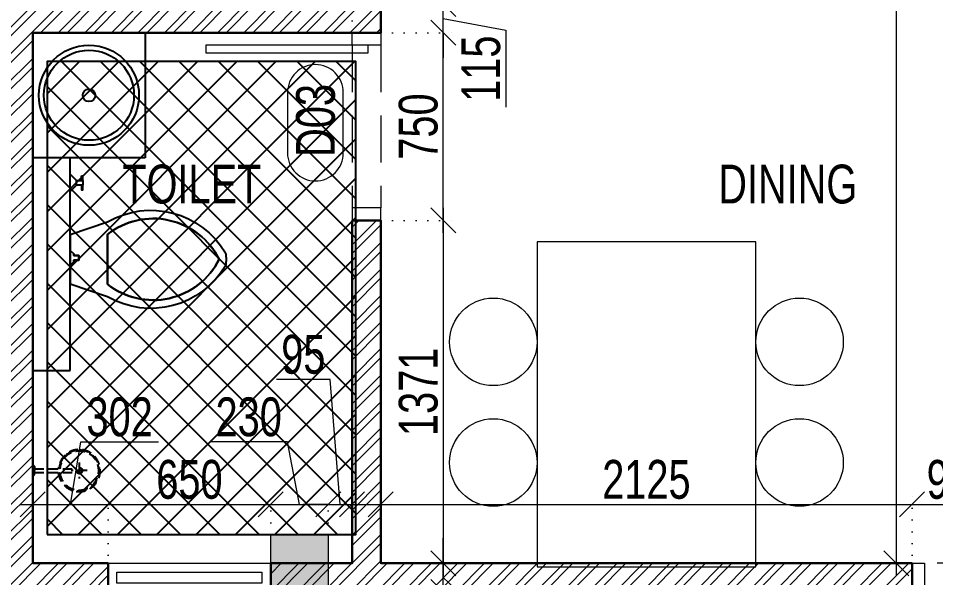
# Model space of a CAD drawing. Header units: inches. Extents: x 785882 to 928568, y 496782 to 576896.
# Drawn here: x 873649 to 877319, y 536934 to 539170 of the extents above; entities that cross this region are included whole.
import ezdxf
from ezdxf.enums import TextEntityAlignment as Align

# ---------------------------------------------------------------- set-up
doc = ezdxf.new("R2010")
doc.units = ezdxf.units.IN
doc.header["$LTSCALE"] = 750
doc.header["$MEASUREMENT"] = 0
doc.linetypes.add('DOT', pattern=[0.25, 0, -0.25])
doc.linetypes.add('HIDDEN', pattern=[0.375, 0.25, -0.125])
for name, color, linetype, lineweight in [('COLUMN', 5, 'Continuous', 13), ('DIMENSION WORKING-MSA', 222, 'Continuous', 13), ('DOOR NO-MSA', 4, 'Continuous', 9), ('DOOR-MSA', 50, 'Continuous', 13), ('FURNITURE-MSA', 251, 'Continuous', 5), ('TEXT ROOM NAME-MSA', 210, 'Continuous', 13), ('WALL HATCH-MSA', 251, 'Continuous', 9), ('WALL-MSA', 32, 'Continuous', 30), ('WINDOW-MSA', 50, 'Continuous', 13)]:
    doc.layers.add(name, color=color, linetype=linetype, lineweight=lineweight)
for name, color, linetype in [('HATCH-SUNK 300MM-MSA', 47, 'Continuous'), ('P.FIXTURE', 7, 'Continuous'), ('R.C.C HATCH-MSA', 250, 'Continuous')]:
    doc.layers.add(name, color=color, linetype=linetype)
doc.styles.add('AR', font='swisscl.ttf')
doc.styles.add('Arial-Reg+0.8Sc', font='swisscl.ttf')
doc.styles.add('MtXpl_Swis721_LtCn_B', font='swisscl.ttf')
doc.dimstyles.new('WORKING DIM', dxfattribs={"dimtxt": 155, "dimasz": 100, "dimexe": 50, "dimexo": 0, "dimgap": 20, "dimtad": 1, "dimdec": 0, "dimzin": 0, "dimdsep": 46, "dimtxsty": 'AR', "dimblk": 'OBLIQUE', "dimcen": 0.09, "dimdle": 50, "dimclrd": 256, "dimclre": 250, "dimclrt": 256, "dimadec": 0, "dimazin": 0, "dimtfac": 1, "dimtdec": 0, "dimtofl": 0, "dimtmove": 1, "dimatfit": 0, "dimfxl": 1, "dimtolj": 1, "dimtzin": 0, "dimlwd": -1, "dimlwe": -1, "dimarcsym": 0})

# ---------------------------------------------------------------- blocks, each defined once
blk = doc.blocks.new('t4tgg34')
for points in [[(375405.3, -62759.1), (375390.8, -62744.6), (375390.8, -62738.4), (375370.8, -62738.4), (375370.8, -62719.7), (375390.8, -62719.7), (375390.8, -62713.4), (375405.3, -62699), (375405.3, -62635.1), (375255.5, -62585.2, 0.412342), (374784.6, -62708.9, 0.132891), (374784.6, -62761, 0.412336), (375255.5, -62884.7), (375405.3, -62834.8)], [(375255.5, -62834.8, -0.475238), (374809.5, -62734.9, -0.475243), (375255.5, -62635.1)]]:
    blk.add_lwpolyline(points, format="xyb", close=True)
blk.add_lwpolyline([(375255.5, -62834.8), (375255.5, -62635.1, 0.475243), (374809.5, -62734.9, 0.475238), (375255.5, -62834.8, 0.489246)], format="xyb")
blk.add_lwpolyline([(375405.3, -62635.1), (375405.3, -62699), (375390.8, -62713.4), (375390.8, -62719.7), (375370.8, -62719.7), (375370.8, -62738.4), (375390.8, -62738.4), (375390.8, -62744.6), (375405.3, -62759.1), (375405.3, -62699), (375405.3, -62834.8)])
blk = doc.blocks.new('9')
at = {"linetype": 'Continuous'}
for p, q in [((709869.5, -390414.7), (709869.5, -390433.8)), ((709875.9, -390414.7), (709875.9, -390433.8)), ((709875.9, -390433.8), (709869.5, -390433.8))]:
    blk.add_line(p, q, dxfattribs=at)
for points in [[(709875.9, -390395.7), (709875.9, -390376.6), (709869.5, -390376.6), (709869.5, -390395.7)], [(709894.9, -390395.7), (709920.3, -390370.3), (709920.3, -390440.1), (709894.9, -390414.7)]]:
    blk.add_lwpolyline(points, dxfattribs=at)
blk.add_lwpolyline([(709894.9, -390414.7), (709869.5, -390414.7), (709869.5, -390395.7), (709894.9, -390395.7)], close=True, dxfattribs=at)
blk = doc.blocks.new('SHOWE')
at = {"linetype": 'HIDDEN', "ltscale": 0.2}
for p, q in [((3964261.3, -1171717.9), (3964261.3, -1171674.7)), ((3964261.3, -1171674.7), (3964263.3, -1171674.7)), ((3964264.2, -1171676.3), (3964264.2, -1171716.3)), ((3964268.7, -1171680.5), (3964268.7, -1171696.3)), ((3964268.7, -1171688.6), (3964437.5, -1171688.6)), ((3964268.7, -1171712), (3964268.7, -1171696.3)), ((3964479.2, -1171696.3), (3964415.6, -1171696.3)), ((3964447.4, -1171664.5), (3964447.4, -1171728.1)), ((3964261.3, -1171717.9), (3964263.3, -1171717.9)), ((3964268.7, -1171704), (3964437.5, -1171704))]:
    blk.add_line(p, q, dxfattribs=at)
for radius in [12.5, 10.6]:
    blk.add_circle((3964447.4, -1171696.3), radius, dxfattribs=at)
for centre, radius, start, end in [((3964447.4, -1171696.3), 84.1, 185.2383, 174.7617), ((3964447.4, -1171696.3), 81.4, 185.4105, 174.5895), ((3964447.4, -1171696.3), 78, 185.6496, 174.3504), ((3964262.4, -1171676.3), 1.76, 358.0282, 62.0821), ((3964259.8, -1171685.3), 10.1, 28.3436, 64.2104), ((3964262.4, -1171716.3), 1.76, 297.9179, 1.9718), ((3964259.8, -1171707.2), 10.1, 295.7896, 331.6564)]:
    blk.add_arc(centre, radius, start, end, dxfattribs=at)
blk = doc.blocks.new('BLOCK-G & H TYPICAL COLOUMN')
at = {"layer": 'R.C.C HATCH-MSA'}
h = blk.add_hatch(color=256, dxfattribs=at)
h.dxf.hatch_style = 1
h.paths.add_polyline_path([(172697.62, -104207.75), (172688.57, -104207.75), (172688.57, -104255), (172697.62, -104255)])
h.paths.add_polyline_path([(172327.12, -104207.75), (172336.18, -104207.75), (172336.18, -104255), (172327.12, -104255)])
h.paths.add_polyline_path([(172819.88, -104207.75), (172819.88, -104216.81), (172867.12, -104216.81), (172867.12, -104207.75)])
h.paths.add_polyline_path([(172204.87, -104207.75), (172204.87, -104216.81), (172157.62, -104216.81), (172157.62, -104207.75)])
h.paths.add_polyline_path([(172561.18, -104240.06), (172552.12, -104240.06), (172552.12, -104287.31), (172561.18, -104287.31)])
h.paths.add_polyline_path([(172463.57, -104240.06), (172472.62, -104240.06), (172472.62, -104287.31), (172463.57, -104287.31)])
h.paths.add_polyline_path([(172177.87, -104422.2), (172177.87, -104431.25), (172130.62, -104431.25), (172130.62, -104422.2)])
h.paths.add_polyline_path([(172894.12, -104422.2), (172894.12, -104431.25), (172846.88, -104431.25), (172846.88, -104422.2)])
h.paths.add_polyline_path([(172336.12, -104486.75), (172336.12, -104495.81), (172288.87, -104495.81), (172288.87, -104486.75)])
h.paths.add_polyline_path([(172202.62, -104543.75), (172202.62, -104552.81), (172155.37, -104552.81), (172155.37, -104543.75)])
h.paths.add_polyline_path([(172822.13, -104543.75), (172822.13, -104552.81), (172869.37, -104552.81), (172869.37, -104543.75)])
h.paths.add_polyline_path([(172516.9, -104495.81), (172507.85, -104495.81), (172507.85, -104448.56), (172516.9, -104448.56)])
h.paths.add_polyline_path([(172697.62, -104104.25), (172688.57, -104104.25), (172688.57, -104057.01), (172697.62, -104057.01)])
h.paths.add_polyline_path([(172327.12, -104104.25), (172336.18, -104104.25), (172336.18, -104057.01), (172327.12, -104057.01)])
h.paths.add_polyline_path([(172819.88, -104104.25), (172819.88, -104095.2), (172867.12, -104095.2), (172867.12, -104104.25)])
h.paths.add_polyline_path([(172204.87, -104104.25), (172204.87, -104095.2), (172157.62, -104095.2), (172157.62, -104104.25)])
h.paths.add_polyline_path([(172561.18, -104071.94), (172552.12, -104071.94), (172552.12, -104024.7), (172561.18, -104024.7)])
h.paths.add_polyline_path([(172463.57, -104071.94), (172472.62, -104071.94), (172472.62, -104024.7), (172463.57, -104024.7)])
h.paths.add_polyline_path([(172177.87, -103889.81), (172177.87, -103880.75), (172130.62, -103880.75), (172130.62, -103889.81)])
h.paths.add_polyline_path([(172894.12, -103889.81), (172894.12, -103880.75), (172846.88, -103880.75), (172846.88, -103889.81)])
h.paths.add_polyline_path([(172336.12, -103825.25), (172336.12, -103816.2), (172288.87, -103816.2), (172288.87, -103825.25)])
h.paths.add_polyline_path([(172202.62, -103768.25), (172202.62, -103759.2), (172155.37, -103759.2), (172155.37, -103768.25)])
h.paths.add_polyline_path([(172822.13, -103768.25), (172822.13, -103759.2), (172869.37, -103759.2), (172869.37, -103768.25)])
h.paths.add_polyline_path([(172516.9, -103816.2), (172507.85, -103816.2), (172507.85, -103863.44), (172516.9, -103863.44)])
h.paths.add_polyline_path([(172548.37, -103699.31), (172548.37, -103690.25), (172595.62, -103690.25), (172595.62, -103699.31)])
h.paths.add_polyline_path([(172476.37, -103699.31), (172476.37, -103690.25), (172429.13, -103690.25), (172429.13, -103699.31)])
h.paths.add_polyline_path([(172726.82, -103612.31), (172726.82, -103603.25), (172774.06, -103603.25), (172774.06, -103612.31)])
h.paths.add_polyline_path([(172297.93, -103612.31), (172297.93, -103603.25), (172250.69, -103603.25), (172250.69, -103612.31)])
h.paths.add_polyline_path([(172920.37, -103523.81), (172920.37, -103514.75), (172857.56, -103514.75), (172857.56, -103523.81)])
h.paths.add_polyline_path([(172104.37, -103523.81), (172104.37, -103514.75), (172167.19, -103514.75), (172167.19, -103523.81)])
h.paths.add_polyline_path([(172476.37, -103492.94), (172467.32, -103492.94), (172467.32, -103445.7), (172476.37, -103445.7)])
h.paths.add_polyline_path([(172548.37, -103492.94), (172557.43, -103492.94), (172557.43, -103445.7), (172548.37, -103445.7)])
h.paths.add_polyline_path([(172663.43, -103454.75), (172759.5, -103454.75), (172759.5, -103349.7), (172663.43, -103349.7), (172663.43, -103358.75), (172750.44, -103358.75), (172750.44, -103445.7), (172663.43, -103445.7)])
h.paths.add_polyline_path([(172361.32, -103454.75), (172265.25, -103454.75), (172265.25, -103349.7), (172361.32, -103349.7), (172361.32, -103358.75), (172274.31, -103358.75), (172274.31, -103445.7), (172361.32, -103445.7)])
h.paths.add_polyline_path([(172428.37, -103358.75), (172419.32, -103358.75), (172419.32, -103311.51), (172428.37, -103311.51)])
h.paths.add_polyline_path([(172428.37, -103132.74), (172419.32, -103132.74), (172419.32, -103179.99), (172428.37, -103179.99)])
h.paths.add_polyline_path([(172151.62, -103286.75), (172151.62, -103277.7), (172104.37, -103277.7), (172104.37, -103286.75)])
h.paths.add_polyline_path([(172245.43, -103162.74), (172245.43, -103153.68), (172198.19, -103153.68), (172198.19, -103162.74)])
h.paths.add_polyline_path([(172428.37, -103021.25), (172419.32, -103021.25), (172419.32, -103068.5), (172428.37, -103068.5)])
h.paths.add_polyline_path([(172245.43, -102997.25), (172236.37, -102997.25), (172236.37, -103044.5), (172245.43, -103044.5)])
h.paths.add_polyline_path([(172104.37, -102997.25), (172104.37, -103006.31), (172151.62, -103006.31), (172151.62, -102997.25)])
h.paths.add_polyline_path([(172596.37, -103358.75), (172605.43, -103358.75), (172605.43, -103311.51), (172596.37, -103311.51)])
h.paths.add_polyline_path([(172596.37, -103132.74), (172605.43, -103132.74), (172605.43, -103179.99), (172596.37, -103179.99)])
h.paths.add_polyline_path([(172873.13, -103286.75), (172873.13, -103277.7), (172920.37, -103277.7), (172920.37, -103286.75)])
h.paths.add_polyline_path([(172779.32, -103162.74), (172779.32, -103153.68), (172826.56, -103153.68), (172826.56, -103162.74)])
h.paths.add_polyline_path([(172596.37, -103021.25), (172605.43, -103021.25), (172605.43, -103068.5), (172596.37, -103068.5)])
h.paths.add_polyline_path([(172779.32, -102997.25), (172788.37, -102997.25), (172788.37, -103044.5), (172779.32, -103044.5)])
h.paths.add_polyline_path([(172920.37, -102997.25), (172920.37, -103006.31), (172873.13, -103006.31), (172873.13, -102997.25)])
h.paths.add_polyline_path([(172548.37, -104612.7), (172548.37, -104621.75), (172595.62, -104621.75), (172595.62, -104612.7)])
h.paths.add_polyline_path([(172476.37, -104612.7), (172476.37, -104621.75), (172429.13, -104621.75), (172429.13, -104612.7)])
h.paths.add_polyline_path([(172297.93, -104699.7), (172297.93, -104708.75), (172250.69, -104708.75), (172250.69, -104699.7)])
h.paths.add_polyline_path([(172104.37, -104788.2), (172104.37, -104797.25), (172167.19, -104797.25), (172167.19, -104788.2)])
h.paths.add_polyline_path([(172726.82, -104699.7), (172726.82, -104708.75), (172774.06, -104708.75), (172774.06, -104699.7)])
h.paths.add_polyline_path([(172920.37, -104788.2), (172920.37, -104797.25), (172857.56, -104797.25), (172857.56, -104788.2)])
h.paths.add_polyline_path([(172476.37, -104819.06), (172467.32, -104819.06), (172467.32, -104866.31), (172476.37, -104866.31)])
h.paths.add_polyline_path([(172548.37, -104819.06), (172557.43, -104819.06), (172557.43, -104866.31), (172548.37, -104866.31)])
h.paths.add_polyline_path([(172663.43, -104857.25), (172759.5, -104857.25), (172759.5, -104962.31), (172663.43, -104962.31), (172663.43, -104953.25), (172750.44, -104953.25), (172750.44, -104866.31), (172663.43, -104866.31)])
h.paths.add_polyline_path([(172361.32, -104857.25), (172265.25, -104857.25), (172265.25, -104962.31), (172361.32, -104962.31), (172361.32, -104953.25), (172274.31, -104953.25), (172274.31, -104866.31), (172361.32, -104866.31)])
h.paths.add_polyline_path([(172428.37, -104953.25), (172419.32, -104953.25), (172419.32, -105000.5), (172428.37, -105000.5)])
h.paths.add_polyline_path([(172428.37, -105178.31), (172419.32, -105178.31), (172419.32, -105131.06), (172428.37, -105131.06)])
h.paths.add_polyline_path([(172151.62, -105025.25), (172151.62, -105034.31), (172104.37, -105034.31), (172104.37, -105025.25)])
h.paths.add_polyline_path([(172245.43, -105072.5), (172236.37, -105072.5), (172236.37, -105025.25), (172245.43, -105025.25)])
h.paths.add_polyline_path([(172428.37, -105290.75), (172419.32, -105290.75), (172419.32, -105243.51), (172428.37, -105243.51)])
h.paths.add_polyline_path([(172245.43, -105314.75), (172236.37, -105314.75), (172236.37, -105267.51), (172245.43, -105267.51)])
h.paths.add_polyline_path([(172104.37, -105277.35), (172113.43, -105277.35), (172113.43, -105314.75), (172104.37, -105314.75)])
h.paths.add_polyline_path([(172596.37, -104953.25), (172605.43, -104953.25), (172605.43, -105000.5), (172596.37, -105000.5)])
h.paths.add_polyline_path([(172596.37, -105178.31), (172605.43, -105178.31), (172605.43, -105131.06), (172596.37, -105131.06)])
h.paths.add_polyline_path([(172873.13, -105025.25), (172873.13, -105034.31), (172920.37, -105034.31), (172920.37, -105025.25)])
h.paths.add_polyline_path([(172788.37, -105025.25), (172779.32, -105025.25), (172779.32, -105072.5), (172788.37, -105072.5)])
h.paths.add_polyline_path([(172596.37, -105290.75), (172605.43, -105290.75), (172605.43, -105243.51), (172596.37, -105243.51)])
h.paths.add_polyline_path([(172779.32, -105314.75), (172788.37, -105314.75), (172788.37, -105267.51), (172779.32, -105267.51)])
h.paths.add_polyline_path([(172911.32, -105314.75), (172920.37, -105314.75), (172920.37, -105277.35), (172911.32, -105277.35)])
h.paths.add_polyline_path([(172688.63, -104486.75), (172688.63, -104495.81), (172735.87, -104495.81), (172735.87, -104486.75)])
h.paths.add_polyline_path([(172688.63, -103825.25), (172688.63, -103816.2), (172735.87, -103816.2), (172735.87, -103825.25)])
at = {"layer": 'COLUMN'}
blk.add_lwpolyline([(172561.18, -104071.94), (172552.12, -104071.94), (172552.12, -104024.7), (172561.18, -104024.7)], close=True, dxfattribs=at)
blk = doc.blocks.new('A$C59c041b7')
at = {"layer": 'HATCH-SUNK 300MM-MSA', "transparency": 33554559}
h = blk.add_hatch(dxfattribs=at)
h.set_pattern_fill('ANSI37', color=256, scale=35)
h.set_pattern_definition([(45, (0, 0), (-78.57724, 78.57724), []), (135, (0, 0), (-78.57724, -78.57724), [])])
h.paths.add_polyline_path([(10478.2, -26097.1), (11713.2, -26097.1), (11713.2, -24206.2), (10478.2, -24206.2)])
at = {"layer": 'HATCH-SUNK 300MM-MSA'}
blk.add_lwpolyline([(10478.2, -26097.1), (11713.2, -26097.1), (11713.2, -24206.2), (10478.2, -24206.2)], close=True, dxfattribs=at)
blk = doc.blocks.new('A$Caebde61c')
at = {"layer": 'FURNITURE-MSA'}
blk.add_lwpolyline([(12438.4, -24927.1), (12438.4, -26227.1), (13313.4, -26227.1), (13313.4, -24927.1)], close=True, dxfattribs=at)
for centre in [(12263.4, -25327.1), (13488.4, -25327.1), (12263.4, -25809.5), (13488.4, -25809.5)]:
    blk.add_circle(centre, 175, dxfattribs=at)
blk = doc.blocks.new('Win-Tag-03')
blk.add_lwpolyline([(-130, 120), (130, 120, -0.414214), (250, 0), (250, 0, -0.414214), (130, -120), (-130, -120, -0.414214), (-250, 0), (-250, 0, -0.414214)], format="xyb", close=True)
blk = doc.blocks.new('A$C16cd5f5f')
at = {"layer": 'WINDOW-MSA', "ltscale": 5000}
for points in [[(50, 50), (50, 850), (80, 850), (80, 50)], [(0, 0), (50, 0), (50, 115), (0, 115)], [(900, 0), (850, 0), (850, 115), (900, 115)]]:
    blk.add_lwpolyline(points, close=True, dxfattribs=at)
at = {"layer": 'WINDOW-MSA', "linetype": 'HIDDEN'}
for points in [[(50, 115), (850, 115)], [(50, 0), (850, 0)]]:
    blk.add_lwpolyline(points, dxfattribs=at)
blk = doc.blocks.new('A$Ca69f7aba')
at = {"layer": 'WINDOW-MSA', "ltscale": 5000}
for points in [[(-750, 0), (-700, 0), (-700, -115), (-750, -115)], [(0, 0), (-50, 0), (-50, -115), (0, -115)], [(-50, -50), (-50, -700), (-80, -700), (-80, -50)]]:
    blk.add_lwpolyline(points, close=True, dxfattribs=at)
at = {"layer": 'WINDOW-MSA', "linetype": 'HIDDEN'}
blk.add_lwpolyline([(-50, 0), (-700, 0)], dxfattribs=at)
at = {"layer": 'WINDOW-MSA', "linetype": 'HIDDEN', "elevation": 0}
blk.add_lwpolyline([(-50, -115), (-700, -115)], dxfattribs=at)
blk = doc.blocks.new('_Oblique')
at = {"color": 0, "linetype": 'ByBlock', "lineweight": -2}
blk.add_line((-0.5, -0.5), (0.5, 0.5), dxfattribs=at)
blk = doc.blocks.new('*D1911')
at = {"layer": 'Defpoints', "color": 0, "ltscale": 0.25, "transparency": 16777216}
for p in [(874984.1, 539477.8), (873706.6, 539227.8), (874984.1, 539112.8, 0)]:
    blk.add_point(p, dxfattribs=at)
at = {"layer": 'DIMENSION WORKING-MSA', "color": 250, "linetype": 'DOT', "ltscale": 0.25, "transparency": 16777216}
for p, q in [((873706.6, 539227.8), (873706.6, 539527.8)), ((874984.1, 539112.8), (874984.1, 539527.8))]:
    blk.add_line(p, q, dxfattribs=at)
at = {"layer": 'DIMENSION WORKING-MSA', "ltscale": 0.25, "transparency": 16777216}
blk.add_line((873656.6, 539477.8), (875034.1, 539477.8), dxfattribs=at)
at = {"layer": 'DIMENSION WORKING-MSA', "ltscale": 0.25, "transparency": 16777216, "xscale": 100, "yscale": 100, "zscale": 100, "rotation": 180}
blk.add_blockref('_Oblique', (873706.6, 539477.8), dxfattribs=at)
at = {"layer": 'DIMENSION WORKING-MSA', "ltscale": 0.25, "transparency": 16777216, "xscale": 100, "yscale": 100, "zscale": 100}
blk.add_blockref('_Oblique', (874984.1, 539477.8), dxfattribs=at)
at = {"layer": 'DIMENSION WORKING-MSA', "ltscale": 0.25, "transparency": 16777216, "insert": (874345.3, 539577.1), "char_height": 155, "attachment_point": 5, "style": 'AR'}
blk.add_mtext('\\A1;1278', dxfattribs=at)
blk = doc.blocks.new('*D1691')
at = {"layer": 'Defpoints', "color": 0, "ltscale": 0.25, "transparency": 16777216}
for p in [(878124.4, 537226.9), (877224.4, 536976.9), (878124.4, 536976.9)]:
    blk.add_point(p, dxfattribs=at)
at = {"layer": 'DIMENSION WORKING-MSA', "color": 250, "linetype": 'DOT', "ltscale": 0.25, "transparency": 16777216}
for p, q in [((877224.4, 536976.9), (877224.4, 537276.9)), ((878124.4, 536976.9), (878124.4, 537276.9))]:
    blk.add_line(p, q, dxfattribs=at)
at = {"layer": 'DIMENSION WORKING-MSA', "ltscale": 0.25, "transparency": 16777216}
blk.add_line((877174.4, 537226.9), (878174.4, 537226.9), dxfattribs=at)
at = {"layer": 'DIMENSION WORKING-MSA', "ltscale": 0.25, "transparency": 16777216, "xscale": 100, "yscale": 100, "zscale": 100, "rotation": 180}
blk.add_blockref('_Oblique', (877224.4, 537226.9), dxfattribs=at)
at = {"layer": 'DIMENSION WORKING-MSA', "ltscale": 0.25, "transparency": 16777216, "xscale": 100, "yscale": 100, "zscale": 100}
blk.add_blockref('_Oblique', (878124.4, 537226.9), dxfattribs=at)
at = {"layer": 'DIMENSION WORKING-MSA', "ltscale": 0.25, "transparency": 16777216, "insert": (877415.3, 537326.2), "char_height": 155, "attachment_point": 5, "style": 'AR'}
blk.add_mtext('\\A1;900', dxfattribs=at)
blk = doc.blocks.new('*D1692')
at = {"layer": 'Defpoints', "color": 0, "ltscale": 0.25, "transparency": 16777216}
for p in [(875099.1, 537226.9), (877224.4, 537226.9), (877224.4, 536976.9)]:
    blk.add_point(p, dxfattribs=at)
at = {"layer": 'DIMENSION WORKING-MSA', "color": 250, "linetype": 'DOT', "ltscale": 0.25, "transparency": 16777216}
for p, q in [((875099.1, 537226.9), (875099.1, 537276.9)), ((877224.4, 536976.9), (877224.4, 537276.9))]:
    blk.add_line(p, q, dxfattribs=at)
at = {"layer": 'DIMENSION WORKING-MSA', "ltscale": 0.25, "transparency": 16777216}
blk.add_line((875049.1, 537226.9), (877274.4, 537226.9), dxfattribs=at)
at = {"layer": 'DIMENSION WORKING-MSA', "ltscale": 0.25, "transparency": 16777216, "xscale": 100, "yscale": 100, "zscale": 100, "rotation": 180}
blk.add_blockref('_Oblique', (875099.1, 537226.9), dxfattribs=at)
at = {"layer": 'DIMENSION WORKING-MSA', "ltscale": 0.25, "transparency": 16777216, "xscale": 100, "yscale": 100, "zscale": 100}
blk.add_blockref('_Oblique', (877224.4, 537226.9), dxfattribs=at)
at = {"layer": 'DIMENSION WORKING-MSA', "ltscale": 0.25, "transparency": 16777216, "insert": (876161.8, 537326.2), "char_height": 155, "attachment_point": 5, "style": 'AR'}
blk.add_mtext('\\A1;2125', dxfattribs=at)
blk = doc.blocks.new('*D1693')
at = {"layer": 'Defpoints', "color": 0, "ltscale": 0.25, "transparency": 16777216}
for p in [(874008.7, 537226.9), (873706.6, 536991.9), (874008.7, 536976.9)]:
    blk.add_point(p, dxfattribs=at)
at = {"layer": 'DIMENSION WORKING-MSA', "ltscale": 0.25, "transparency": 16777216}
for p, q in [((873857.7, 537226.9), (873899.1, 537476.9)), ((873899.1, 537476.9), (874209.5, 537476.9)), ((873656.6, 537226.9), (874058.7, 537226.9))]:
    blk.add_line(p, q, dxfattribs=at)
at = {"layer": 'DIMENSION WORKING-MSA', "color": 250, "linetype": 'DOT', "ltscale": 0.25, "transparency": 16777216}
for p, q in [((873706.6, 536991.9), (873706.6, 537276.9)), ((874008.7, 536976.9), (874008.7, 537276.9))]:
    blk.add_line(p, q, dxfattribs=at)
at = {"layer": 'DIMENSION WORKING-MSA', "ltscale": 0.25, "transparency": 16777216, "xscale": 100, "yscale": 100, "zscale": 100, "rotation": 180}
blk.add_blockref('_Oblique', (873706.6, 537226.9), dxfattribs=at)
at = {"layer": 'DIMENSION WORKING-MSA', "ltscale": 0.25, "transparency": 16777216, "xscale": 100, "yscale": 100, "zscale": 100}
blk.add_blockref('_Oblique', (874008.7, 537226.9), dxfattribs=at)
at = {"layer": 'DIMENSION WORKING-MSA', "ltscale": 0.25, "transparency": 16777216, "insert": (874054.3, 537576.3), "char_height": 155, "attachment_point": 5, "style": 'AR'}
blk.add_mtext('\\A1;302', dxfattribs=at)
blk = doc.blocks.new('*D1694')
at = {"layer": 'Defpoints', "color": 0, "ltscale": 0.25, "transparency": 16777216}
for p in [(874658.7, 537226.9), (874658.7, 537106.9), (874008.7, 536976.9)]:
    blk.add_point(p, dxfattribs=at)
at = {"layer": 'DIMENSION WORKING-MSA', "color": 250, "linetype": 'DOT', "ltscale": 0.25, "transparency": 16777216}
for p, q in [((874008.7, 536976.9), (874008.7, 537276.9)), ((874658.7, 537106.9), (874658.7, 537276.9))]:
    blk.add_line(p, q, dxfattribs=at)
at = {"layer": 'DIMENSION WORKING-MSA', "ltscale": 0.25, "transparency": 16777216}
blk.add_line((873958.7, 537226.9), (874708.7, 537226.9), dxfattribs=at)
at = {"layer": 'DIMENSION WORKING-MSA', "ltscale": 0.25, "transparency": 16777216, "xscale": 100, "yscale": 100, "zscale": 100, "rotation": 180}
blk.add_blockref('_Oblique', (874008.7, 537226.9), dxfattribs=at)
at = {"layer": 'DIMENSION WORKING-MSA', "ltscale": 0.25, "transparency": 16777216, "xscale": 100, "yscale": 100, "zscale": 100}
blk.add_blockref('_Oblique', (874658.7, 537226.9), dxfattribs=at)
at = {"layer": 'DIMENSION WORKING-MSA', "ltscale": 0.25, "transparency": 16777216, "insert": (874333.7, 537326.2), "char_height": 155, "attachment_point": 5, "style": 'AR'}
blk.add_mtext('\\A1;650', dxfattribs=at)
blk = doc.blocks.new('*D1695')
at = {"layer": 'Defpoints', "color": 0, "ltscale": 0.25, "transparency": 16777216}
for p in [(874888.7, 537226.9), (874658.7, 537106.9), (874888.7, 537106.9)]:
    blk.add_point(p, dxfattribs=at)
at = {"layer": 'DIMENSION WORKING-MSA', "ltscale": 0.25, "transparency": 16777216}
for p, q in [((874725.9, 537476.9), (874415.2, 537476.9)), ((874773.7, 537226.9), (874725.9, 537476.9)), ((874608.7, 537226.9), (874938.7, 537226.9))]:
    blk.add_line(p, q, dxfattribs=at)
at = {"layer": 'DIMENSION WORKING-MSA', "color": 250, "linetype": 'DOT', "ltscale": 0.25, "transparency": 16777216}
for p, q in [((874658.7, 537106.9), (874658.7, 537276.9)), ((874888.7, 537106.9), (874888.7, 537276.9))]:
    blk.add_line(p, q, dxfattribs=at)
at = {"layer": 'DIMENSION WORKING-MSA', "ltscale": 0.25, "transparency": 16777216, "xscale": 100, "yscale": 100, "zscale": 100, "rotation": 180}
blk.add_blockref('_Oblique', (874658.7, 537226.9), dxfattribs=at)
at = {"layer": 'DIMENSION WORKING-MSA', "ltscale": 0.25, "transparency": 16777216, "xscale": 100, "yscale": 100, "zscale": 100}
blk.add_blockref('_Oblique', (874888.7, 537226.9), dxfattribs=at)
at = {"layer": 'DIMENSION WORKING-MSA', "ltscale": 0.25, "transparency": 16777216, "insert": (874570.6, 537576.3), "char_height": 155, "attachment_point": 5, "style": 'AR'}
blk.add_mtext('\\A1;230', dxfattribs=at)
blk = doc.blocks.new('*D1696')
at = {"layer": 'Defpoints', "color": 0, "ltscale": 0.25, "transparency": 16777216}
for p in [(874984.1, 537226.9), (874888.7, 537106.9), (874984.1, 536991.9)]:
    blk.add_point(p, dxfattribs=at)
at = {"layer": 'DIMENSION WORKING-MSA', "ltscale": 0.25, "transparency": 16777216}
for p, q in [((874896.1, 537726.9), (874682.2, 537726.9)), ((874936.4, 537226.9), (874896.1, 537726.9)), ((874888.7, 537226.9), (874788.7, 537226.9)), ((874888.7, 537226.9), (874984.1, 537226.9)), ((874984.1, 537226.9), (875084.1, 537226.9))]:
    blk.add_line(p, q, dxfattribs=at)
at = {"layer": 'DIMENSION WORKING-MSA', "color": 250, "linetype": 'DOT', "ltscale": 0.25, "transparency": 16777216}
for p, q in [((874888.7, 537106.9), (874888.7, 537276.9)), ((874984.1, 536991.9), (874984.1, 537276.9))]:
    blk.add_line(p, q, dxfattribs=at)
at = {"layer": 'DIMENSION WORKING-MSA', "ltscale": 0.25, "transparency": 16777216, "xscale": 100, "yscale": 100, "zscale": 100}
blk.add_blockref('_Oblique', (874888.7, 537226.9), dxfattribs=at)
at = {"layer": 'DIMENSION WORKING-MSA', "ltscale": 0.25, "transparency": 16777216, "xscale": 100, "yscale": 100, "zscale": 100, "rotation": 180}
blk.add_blockref('_Oblique', (874984.1, 537226.9), dxfattribs=at)
at = {"layer": 'DIMENSION WORKING-MSA', "ltscale": 0.25, "transparency": 16777216, "insert": (874789.2, 537826.2), "char_height": 155, "attachment_point": 5, "style": 'AR'}
blk.add_mtext('\\A1;95', dxfattribs=at)
blk = doc.blocks.new('*D1697')
at = {"layer": 'Defpoints', "color": 0, "ltscale": 0.25, "transparency": 16777216}
for p in [(875099.1, 539477.8), (874984.1, 539112.8, 0), (875099.1, 539112.8, 0)]:
    blk.add_point(p, dxfattribs=at)
at = {"layer": 'DIMENSION WORKING-MSA', "ltscale": 0.25, "transparency": 16777216}
for p, q in [((874988.7, 539637.1), (874681.8, 539637.1)), ((875041.6, 539477.8), (874988.7, 539637.1)), ((874984.1, 539477.8), (874884.1, 539477.8)), ((874984.1, 539477.8), (875099.1, 539477.8)), ((875099.1, 539477.8), (875199.1, 539477.8))]:
    blk.add_line(p, q, dxfattribs=at)
at = {"layer": 'DIMENSION WORKING-MSA', "color": 250, "linetype": 'DOT', "ltscale": 0.25, "transparency": 16777216}
for p, q in [((874984.1, 539112.8), (874984.1, 539527.8)), ((875099.1, 539112.8), (875099.1, 539527.8))]:
    blk.add_line(p, q, dxfattribs=at)
at = {"layer": 'DIMENSION WORKING-MSA', "ltscale": 0.25, "transparency": 16777216, "xscale": 100, "yscale": 100, "zscale": 100}
blk.add_blockref('_Oblique', (874984.1, 539477.8), dxfattribs=at)
at = {"layer": 'DIMENSION WORKING-MSA', "ltscale": 0.25, "transparency": 16777216, "xscale": 100, "yscale": 100, "zscale": 100, "rotation": 180}
blk.add_blockref('_Oblique', (875099.1, 539477.8), dxfattribs=at)
at = {"layer": 'DIMENSION WORKING-MSA', "ltscale": 0.25, "transparency": 16777216, "insert": (874835.3, 539736.2), "char_height": 155, "attachment_point": 5, "style": 'AR'}
blk.add_mtext('\\A1;115', dxfattribs=at)
blk = doc.blocks.new('*D1711')
at = {"layer": 'Defpoints', "color": 0, "ltscale": 0.25, "transparency": 16777216}
for p in [(875349.1, 536991.9), (875349.1, 536991.9), (875349.1, 536876.9)]:
    blk.add_point(p, dxfattribs=at)
at = {"layer": 'DIMENSION WORKING-MSA', "ltscale": 0.25, "transparency": 16777216}
for p, q in [((875349.1, 536991.9), (875349.1, 537091.9)), ((875349.1, 536876.9), (875349.1, 536991.9)), ((875349.1, 536934.4), (875599.1, 536700.7)), ((875349.1, 536876.9), (875349.1, 536776.9)), ((875599.1, 536700.7), (875599.1, 536393.9))]:
    blk.add_line(p, q, dxfattribs=at)
at = {"layer": 'DIMENSION WORKING-MSA', "color": 250, "linetype": 'DOT', "ltscale": 0.25, "transparency": 16777216}
for p, q in [((875349.1, 536991.9), (875399.1, 536991.9)), ((875349.1, 536876.9), (875399.1, 536876.9))]:
    blk.add_line(p, q, dxfattribs=at)
at = {"layer": 'DIMENSION WORKING-MSA', "ltscale": 0.25, "transparency": 16777216, "xscale": 100, "yscale": 100, "zscale": 100}
for p, rotation in [((875349.1, 536991.9), 270), ((875349.1, 536876.9), 90)]:
    blk.add_blockref('_Oblique', p, dxfattribs=dict(at, rotation=rotation))
at = {"layer": 'DIMENSION WORKING-MSA', "ltscale": 0.25, "transparency": 16777216, "insert": (875500, 536547.3), "char_height": 155, "attachment_point": 5, "rotation": 90, "style": 'AR'}
blk.add_mtext('\\A1;115', dxfattribs=at)
blk = doc.blocks.new('*D1712')
at = {"layer": 'Defpoints', "color": 0, "ltscale": 0.25, "transparency": 16777216}
for p in [(875099.1, 539112.8), (875349.1, 539112.8), (875099.1, 538362.8)]:
    blk.add_point(p, dxfattribs=at)
at = {"layer": 'DIMENSION WORKING-MSA', "ltscale": 0.25, "transparency": 16777216}
blk.add_line((875349.1, 538312.8), (875349.1, 539162.8), dxfattribs=at)
at = {"layer": 'DIMENSION WORKING-MSA', "color": 250, "linetype": 'DOT', "ltscale": 0.25, "transparency": 16777216}
for p, q in [((875099.1, 539112.8), (875399.1, 539112.8)), ((875099.1, 538362.8), (875399.1, 538362.8))]:
    blk.add_line(p, q, dxfattribs=at)
at = {"layer": 'DIMENSION WORKING-MSA', "ltscale": 0.25, "transparency": 16777216, "xscale": 100, "yscale": 100, "zscale": 100}
for p, rotation in [((875349.1, 539112.8), 90), ((875349.1, 538362.8), 270)]:
    blk.add_blockref('_Oblique', p, dxfattribs=dict(at, rotation=rotation))
at = {"layer": 'DIMENSION WORKING-MSA', "ltscale": 0.25, "transparency": 16777216, "insert": (875249.7, 538737.8), "char_height": 155, "attachment_point": 5, "rotation": 90, "style": 'AR'}
blk.add_mtext('\\A1;750', dxfattribs=at)
blk = doc.blocks.new('*D1713')
at = {"layer": 'Defpoints', "color": 0, "ltscale": 0.25, "transparency": 16777216}
for p in [(875099.1, 539227.8), (875349.1, 539227.8), (875099.1, 539112.8)]:
    blk.add_point(p, dxfattribs=at)
at = {"layer": 'DIMENSION WORKING-MSA', "ltscale": 0.25, "transparency": 16777216}
for p, q in [((875349.1, 539227.8), (875349.1, 539327.8)), ((875349.1, 539112.8), (875349.1, 539227.8)), ((875349.1, 539170.3), (875599.1, 539122.5)), ((875349.1, 539112.8), (875349.1, 539012.8)), ((875599.1, 539122.5), (875599.1, 538815.7))]:
    blk.add_line(p, q, dxfattribs=at)
at = {"layer": 'DIMENSION WORKING-MSA', "color": 250, "linetype": 'DOT', "ltscale": 0.25, "transparency": 16777216}
for p, q in [((875099.1, 539227.8), (875399.1, 539227.8)), ((875099.1, 539112.8), (875399.1, 539112.8))]:
    blk.add_line(p, q, dxfattribs=at)
at = {"layer": 'DIMENSION WORKING-MSA', "ltscale": 0.25, "transparency": 16777216, "xscale": 100, "yscale": 100, "zscale": 100}
for p, rotation in [((875349.1, 539227.8), 270), ((875349.1, 539112.8), 90)]:
    blk.add_blockref('_Oblique', p, dxfattribs=dict(at, rotation=rotation))
at = {"layer": 'DIMENSION WORKING-MSA', "ltscale": 0.25, "transparency": 16777216, "insert": (875500, 538969.1), "char_height": 155, "attachment_point": 5, "rotation": 90, "style": 'AR'}
blk.add_mtext('\\A1;115', dxfattribs=at)
blk = doc.blocks.new('*D1714')
at = {"layer": 'Defpoints', "color": 0, "ltscale": 0.25, "transparency": 16777216}
for p in [(875099.1, 538362.8), (875099.1, 536991.9), (875349.1, 536991.9)]:
    blk.add_point(p, dxfattribs=at)
at = {"layer": 'DIMENSION WORKING-MSA', "ltscale": 0.25, "transparency": 16777216}
blk.add_line((875349.1, 538412.8), (875349.1, 536941.9), dxfattribs=at)
at = {"layer": 'DIMENSION WORKING-MSA', "color": 250, "linetype": 'DOT', "ltscale": 0.25, "transparency": 16777216}
for p, q in [((875099.1, 538362.8), (875399.1, 538362.8)), ((875099.1, 536991.9), (875399.1, 536991.9))]:
    blk.add_line(p, q, dxfattribs=at)
at = {"layer": 'DIMENSION WORKING-MSA', "ltscale": 0.25, "transparency": 16777216, "xscale": 100, "yscale": 100, "zscale": 100}
for p, rotation in [((875349.1, 538362.8), 90), ((875349.1, 536991.9), 270)]:
    blk.add_blockref('_Oblique', p, dxfattribs=dict(at, rotation=rotation))
at = {"layer": 'DIMENSION WORKING-MSA', "ltscale": 0.25, "transparency": 16777216, "insert": (875249.7, 537677.3), "char_height": 155, "attachment_point": 5, "rotation": 90, "style": 'AR'}
blk.add_mtext('\\A1;1371', dxfattribs=at)
blk = doc.blocks.new('*D1757')
at = {"layer": 'Defpoints', "color": 0, "ltscale": 0.25, "transparency": 16777216}
for p in [(877161.4, 542287.8), (877161.4, 536991.9), (877161.4, 536991.9)]:
    blk.add_point(p, dxfattribs=at)
at = {"layer": 'DIMENSION WORKING-MSA', "ltscale": 0.25, "transparency": 16777216}
blk.add_line((877161.4, 542337.8), (877161.4, 536941.9), dxfattribs=at)
at = {"layer": 'DIMENSION WORKING-MSA', "color": 250, "linetype": 'DOT', "ltscale": 0.25, "transparency": 16777216}
for p, q in [((877161.4, 542287.8), (877211.4, 542287.8)), ((877161.4, 536991.9), (877211.4, 536991.9))]:
    blk.add_line(p, q, dxfattribs=at)
at = {"layer": 'DIMENSION WORKING-MSA', "ltscale": 0.25, "transparency": 16777216, "xscale": 100, "yscale": 100, "zscale": 100}
for p, rotation in [((877161.4, 542287.8), 90), ((877161.4, 536991.9), 270)]:
    blk.add_blockref('_Oblique', p, dxfattribs=dict(at, rotation=rotation))
at = {"layer": 'DIMENSION WORKING-MSA', "ltscale": 0.25, "transparency": 16777216, "insert": (877062, 539863.6), "char_height": 155, "attachment_point": 5, "rotation": 90, "style": 'AR'}
blk.add_mtext('\\A1;5296', dxfattribs=at)

msp = doc.modelspace()

# ---------------------------------------------------------------- hatches: boundary and pattern name
at = {"layer": 'WALL HATCH-MSA'}
h = msp.add_hatch(dxfattribs=at)
h.set_pattern_fill('ANSI32', color=256, scale=200)
h.set_pattern_definition([(45, (36968.9, 0), (-53.0330086, 53.0330086), []), (45, (37004.255, 0), (-53.0330086, 53.0330086), [])])
h.paths.add_polyline_path([(873591.6, 542287.8), (873591.6, 539227.8), (872199.1, 539227.8), (872199.1, 539112.8), (873591.6, 539112.8), (873591.6, 536991.9), (873289.4, 536991.9), (873289.4, 536876.9), (874008.7, 536876.9), (874008.7, 536991.9), (873706.6, 536991.9), (873706.6, 539112.8), (875099.1, 539112.8), (875099.1, 539227.8), (873706.6, 539227.8), (873706.6, 542287.8), (873764.1, 542287.8), (873764.1, 542402.8), (873534.1, 542402.8), (873534.1, 542287.8)])
h = msp.add_hatch(dxfattribs=at)
h.set_pattern_fill('ANSI32', color=256, scale=200)
h.set_pattern_definition([(45, (36976.4, 0), (-53.0330086, 53.0330086), []), (45, (37011.755, 0), (-53.0330086, 53.0330086), [])])
h.paths.add_polyline_path([(878124.4, 533886.7), (878124.4, 533829.2), (874773.7, 533829.2), (874773.7, 536876.9), (877224.4, 536876.9), (877224.4, 536991.9), (875099.1, 536991.9), (875099.1, 538362.8), (874984.1, 538362.8), (874984.1, 536991.9), (874658.7, 536991.9), (874658.7, 530551.6), (874984.1, 530551.6), (874984.1, 529180.7), (875099.1, 529180.7), (875099.1, 530551.6), (877224.4, 530551.6), (877224.4, 530666.6), (874773.7, 530666.6), (874773.7, 533714.2), (878124.4, 533714.2), (878124.4, 533656.7), (878954.4, 533656.7), (878954.4, 533886.7)])

# ---------------------------------------------------------------- linework, layer by layer
at = {"layer": 'P.FIXTURE'}
for points in [[(874156.6, 538612.8), (873706.6, 538612.8), (873706.6, 539112.8), (874156.6, 539112.8)], [(873856.6, 537762.7), (873856.6, 538612.8), (873706.6, 538612.8), (873706.6, 537762.7)]]:
    msp.add_lwpolyline(points, close=True, dxfattribs=at)
for radius in [200, 180, 25]:
    msp.add_circle((873931.6, 538862.8), radius, dxfattribs=at)
at = {"layer": 'WALL-MSA'}
for p, q in [((875099.1, 539112.8), (875099.1, 539227.8)), ((873706.6, 539112.8), (873706.6, 536991.9)), ((873706.6, 539112.8), (875099.1, 539112.8)), ((874984.1, 538362.8), (875099.1, 538362.8)), ((874984.1, 536991.9), (874984.1, 538362.8)), ((875099.1, 536991.9), (875099.1, 538362.8)), ((873706.6, 536991.9), (874008.7, 536991.9)), ((874008.7, 536991.9), (874008.7, 536876.9)), ((874658.7, 530551.6), (874658.7, 536991.9)), ((874658.7, 536991.9), (874984.1, 536991.9)), ((875099.1, 536991.9), (877224.4, 536991.9)), ((877224.4, 536876.9), (877224.4, 536991.9))]:
    msp.add_line(p, q, dxfattribs=at)
at = {"layer": 'WINDOW-MSA'}
msp.add_line((874008.7, 536991.9), (874658.7, 536991.9), dxfattribs=at)
msp.add_lwpolyline([(874043.7, 536911.9), (874043.7, 536956.9), (874623.7, 536956.9), (874623.7, 536911.9)], close=True, dxfattribs=at)

# ---------------------------------------------------------------- block references
at = {"layer": 'COLUMN', "xscale": 25.4, "yscale": 25.4, "zscale": 25.4}
msp.add_blockref('BLOCK-G & H TYPICAL COLOUMN', (-3508165.2, 3179334.2), dxfattribs=at)
at = {"layer": 'DOOR NO-MSA', "xscale": -0.9300595238095237, "yscale": 0.9300595238095237, "zscale": 0.9300595238095237, "rotation": 90.00000000000007}
msp.add_blockref('Win-Tag-03', (874837.5, 538752.8, 0), dxfattribs=at)
at = {"layer": 'DOOR-MSA', "xscale": -1, "rotation": 270}
msp.add_blockref('A$Ca69f7aba', (875099.1, 539112.8, 0), dxfattribs=at)
at = {"layer": 'DOOR-MSA', "rotation": 180}
msp.add_blockref('A$C16cd5f5f', (878124.4, 536991.9, 0), dxfattribs=at)
at = {"layer": 'FURNITURE-MSA'}
msp.add_blockref('A$Caebde61c', (863285.9, 563204), dxfattribs=at)
at = {"layer": 'HATCH-SUNK 300MM-MSA'}
msp.add_blockref('A$C59c041b7', (863285.9, 563204), dxfattribs=at)
at = {"layer": 'P.FIXTURE', "rotation": 180}
msp.add_blockref('9', (1583777, 148107.5), dxfattribs=at)
at = {"layer": 'P.FIXTURE', "xscale": -1}
msp.add_blockref('t4tgg34', (1249261.8, 600941.8), dxfattribs=at)
at = {"layer": 'P.FIXTURE', "lineweight": 30}
msp.add_blockref('SHOWE', (-3090554.7, 1709058.6), dxfattribs=at)

# ---------------------------------------------------------------- texts
at = {"layer": 'DOOR NO-MSA', "style": 'Arial-Reg+0.8Sc'}
msp.add_text('D03', height=155, rotation=90, dxfattribs=at).set_placement((874837.7, 538762.1, 0), align=Align.MIDDLE_CENTER)
at = {"layer": 'TEXT ROOM NAME-MSA', "lineweight": 0, "style": 'MtXpl_Swis721_LtCn_B'}
for s, p in [('TOILET', (874064.9, 538430.4)), ('DINING', (876449.2, 538430.4))]:
    msp.add_text(s, height=155, dxfattribs=at).set_placement(p)

# ---------------------------------------------------------------- dimensions: what is measured, and where the dimension line sits
at = {"layer": 'DIMENSION WORKING-MSA', "ltscale": 0.25}
for base, p1, p2, angle, picture, middle in [((877161.4, 536991.9), (877161.4, 542287.8), (877161.4, 536991.9), 90, '*D1757', (877161.4, 539863.6)), ((875099.1, 539477.8), (874984.1, 539112.8, 0), (875099.1, 539112.8, 0), 180, '*D1697', (874968.7, 539637.1)), ((875349.1, 539227.8), (875099.1, 539112.8), (875099.1, 539227.8), 90, '*D1713', (875599.1, 539102.5)), ((874984.1, 537226.9), (874888.7, 537106.9), (874984.1, 536991.9), 180, '*D1696', (874876.1, 537726.9)), ((874008.7, 537226.9), (873706.6, 536991.9), (874008.7, 536976.9), 180, '*D1693', (873919.1, 537476.9)), ((874888.7, 537226.9), (874658.7, 537106.9), (874888.7, 537106.9), 180, '*D1695', (874705.9, 537476.9)), ((878124.4, 537226.9), (877224.4, 536976.9), (878124.4, 536976.9), 180, '*D1691', (877415.3, 537226.9)), ((875349.1, 536991.9), (875349.1, 536876.9), (875349.1, 536991.9), 90, '*D1711', (875599.1, 536680.7))]:
    dim = msp.add_linear_dim(base=base, p1=p1, p2=p2, angle=angle, dimstyle='WORKING DIM', dxfattribs=at)
    dim.commit()
    dim.dimension.update_dxf_attribs({"geometry": picture, "text_midpoint": middle, "dimtype": 160})
for base, p1, p2, angle, picture, middle in [((874984.0949526, 539477.7564722), (873706.5949526, 539227.7564722), (874984.0949526, 539112.7564722, 0.0000001), 180, '*D1911', (874345.3449526, 539577.1355679)), ((875349.1, 539112.8), (875099.1, 538362.8), (875099.1, 539112.8), 90, '*D1712', (875249.7, 538737.8)), ((875349.1, 536991.9), (875099.1, 538362.8), (875099.1, 536991.9), 90, '*D1714', (875249.7, 537677.3)), ((874658.7, 537226.9), (874008.7, 536976.9), (874658.7, 537106.9), 180, '*D1694', (874333.7, 537326.2)), ((877224.4, 537226.9), (875099.1, 537226.9), (877224.4, 536976.9), 180, '*D1692', (876161.8, 537326.2))]:
    dim = msp.add_linear_dim(base=base, p1=p1, p2=p2, angle=angle, dimstyle='WORKING DIM', dxfattribs=at)
    dim.commit()
    dim.dimension.update_dxf_attribs({"geometry": picture, "text_midpoint": middle})

doc.saveas('drawing.dxf')
